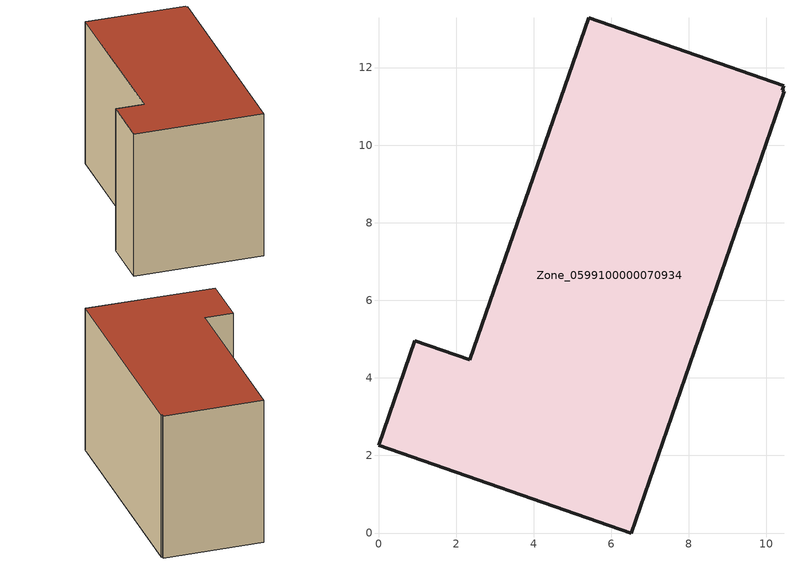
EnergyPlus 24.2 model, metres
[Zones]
Zone_0599100000070934
 floor ground (C_G): 10.45,11.39 6.51,0 0,2.27 0.93,4.96 2.35,4.47 5.41,13.28 10.45,11.53 10.4,11.41 z0
 wall outside (C_F): 2.35,4.47 0.93,4.96 0,2.27 6.51,0 10.45,11.39 10.4,11.41 10.45,11.53 5.41,13.28 2.35,4.47 z0:8.11
 roof outside (C_R): 6.51,0 10.45,11.39 10.4,11.41 10.45,11.53 5.41,13.28 2.35,4.47 0.93,4.96 0,2.27 z8.11
[BUILDING]
Pand.0599100000070934: North Axis=0; Terrain=City; Loads Convergence Tolerance Value=0.04; Temperature Convergence Tolerance Value=0.4; Solar Distribution=FullExterior; Maximum Number of Warmup Days=25; Minimum Number of Warmup Days=1
[Site:Location]
Rotterdam.The.Hague.AP_ZH_NLD Design_Conditions: Latitude=51.96; Longitude=4.45; Time Zone=1; Elevation=-4.5
[SITE:GROUNDTEMPERATURE:BUILDINGSURFACE]
18, 18, 18, 18, 18, 18, 18, 18, 18, 18, 18, 18
[MATERIAL] Thermal Absorptance=0.9; Solar Absorptance=0.7; Visible Absorptance=0.7
Name | Roughness | Thickness | Conductivity | Density | Specific Heat
G.TI.1992-2005 | MediumSmooth | 0.15 | 0.06 | 540 | 1210
F.TI.1992-2005 | Rough | 0.3 | 0.12 | 1920 | 840
R.TI.1992-2005 | MediumRough | 0.2 | 0.08 | 1500 | 1000
[CONSTRUCTION]
C_G: G.TI.1992-2005
C_F: F.TI.1992-2005
C_R: R.TI.1992-2005
[ZONE]
Zone_0599100000070934: Type=1; Multiplier=1; Ceiling Height=Autocalculate; Volume=Autocalculate; Floor Area=autocalculate; Part of Total Floor Area=Yes
[ZONEINFILTRATION:DESIGNFLOWRATE]
Infil_Zone_0599100000070934: Zone or ZoneList or Space or SpaceList=Zone_0599100000070934; Schedule=AlwaysOn; Design Flow Rate Calculation Method=Flow/Area; Flow Rate per Floor Area=0.0015; Constant Term Coefficient=1; Temperature Term Coefficient=0; Velocity Term Coefficient=0; Velocity Squared Term Coefficient=0
[HVACTEMPLATE:ZONE:IDEALLOADSAIRSYSTEM]
Zone_0599100000070934: Maximum Heating Supply Air Temperature=50; Minimum Cooling Supply Air Temperature=13; Maximum Heating Supply Air Humidity Ratio=0.0156; Minimum Cooling Supply Air Humidity Ratio=0.0077; Heating Limit=NoLimit; Cooling Limit=NoLimit; Dehumidification Control Type=ConstantSensibleHeatRatio; Cooling Sensible Heat Ratio=0.7; Dehumidification Setpoint=60; Humidification Control Type=None; Humidification Setpoint=30; Outdoor Air Method=None; Outdoor Air Flow Rate per Person=0.00944; Outdoor Air Flow Rate per Zone Floor Area=0; Outdoor Air Flow Rate per Zone=0; Demand Controlled Ventilation Type=None; Outdoor Air Economizer Type=NoEconomizer; Heat Recovery Type=None; Sensible Heat Recovery Effectiveness=0.7; Latent Heat Recovery Effectiveness=0.65
[ZONECONTROL:THERMOSTAT]
ThermostatControl_Zone_0599100000070934: Zone or ZoneList=Zone_0599100000070934; Control Type Schedule=DualSetpointControlType; Control 1=Thermostat_Zone_0599100000070934; Temperature Difference Between Cutout And Setpoint=0
[THERMOSTATSETPOINT:DUALSETPOINT]
Thermostat_Zone_0599100000070934: Heating Setpoint Temperature Schedule=HeatingSetpoint_Zone_0599100000070934; Cooling Setpoint Temperature Schedule=CoolingSetpoint_Zone_0599100000070934
[SCHEDULE:COMPACT]
HeatingSetpoint_Zone_0599100000070934: Through: 12/31, For: AllDays, Until: 24:00, 21
CoolingSetpoint_Zone_0599100000070934: Through: 12/31, For: AllDays, Until: 24:00, 24
DualSetpointControlType: Through: 12/31, For: AllDays, Until: 24:00, 4
AlwaysOn: Through: 12/31, For: AllDays, Until: 24:00, 1
